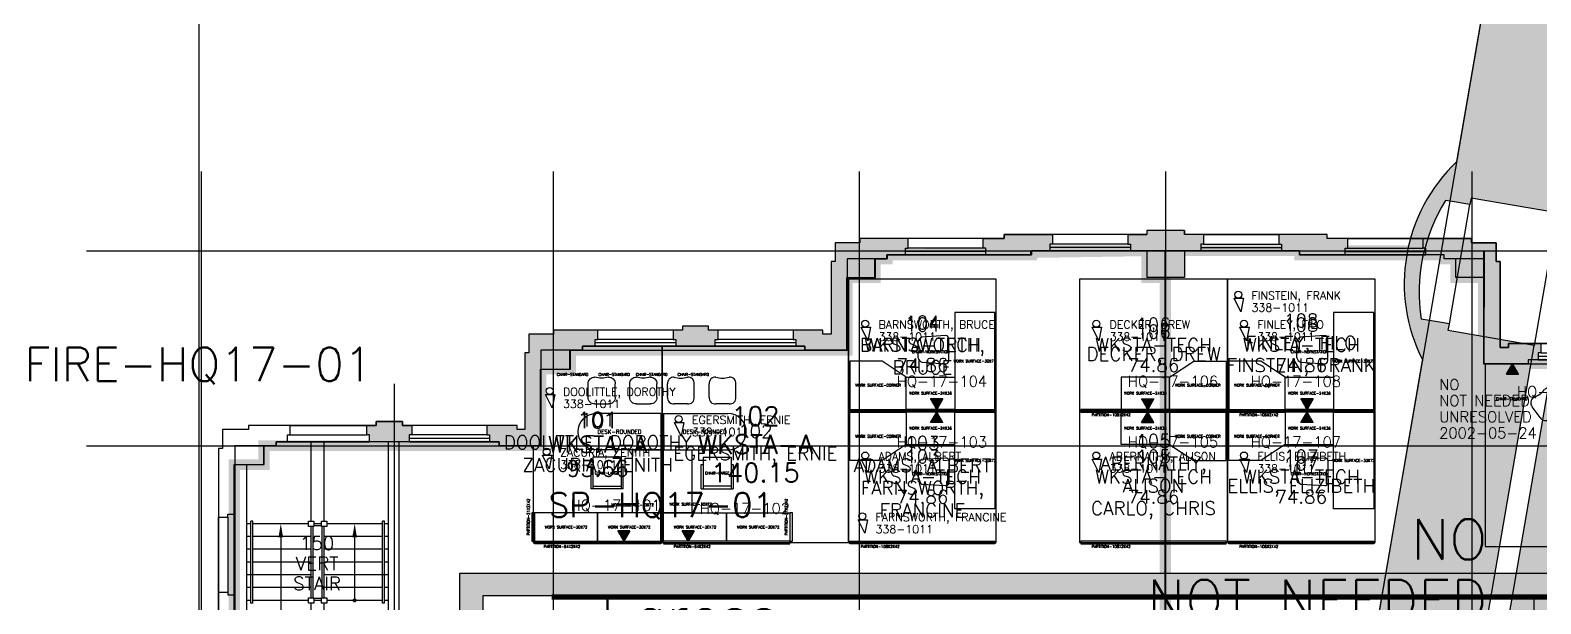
# Model space of a CAD drawing. Extents: x -90 to 4351, y -312 to 2865.
# Drawn here: x -90 to 1035, y 422 to 849 of the extents above; entities that cross this region are included whole.
import ezdxf
from ezdxf.enums import TextEntityAlignment as Align

# ---------------------------------------------------------------- set-up
doc = ezdxf.new("R2010")
doc.units = 0
doc.header["$LTSCALE"] = 120
doc.header["$MEASUREMENT"] = 0
doc.layers.get('0').update_dxf_attribs({"linetype": 'CONTINUOUS'})
for name, color, linetype in [('Added', 3, 'CONTINUOUS'), ('Deleted', 1, 'CONTINUOUS'), ('PL', 82, 'CONTINUOUS')]:
    doc.layers.add(name, color=color, linetype=linetype)
doc.styles.add('ASSETTEXT', font='simplex.shx')

# ---------------------------------------------------------------- blocks, each defined once
blk = doc.blocks.new('WNH')
for p, q in [((-2, 5), (58, 5)), ((-2, 2.5), (58, 2.5)), ((0, 0), (56, 0))]:
    blk.add_line(p, q)
at = {"layer": 'PL'}
blk.add_line((0, -7), (56, -7), dxfattribs=at)
blk = doc.blocks.new('WSURF')
for p, q in [((0, 1), (0, 0)), ((1, 1), (0, 1)), ((1, 0), (1, 1)), ((0, 0), (1, 0))]:
    blk.add_line(p, q)
blk = doc.blocks.new('UNIT')
blk.add_lwpolyline([(0, 0), (1, 0), (1, 1), (0, 1)], close=True)
blk = doc.blocks.new('CHAIR')
blk.add_lwpolyline([(-6.087272, 11.499599, 0.234283), (-9.327464, 8.599554), (-10.501149, -9.063947, 0.418572), (-8.101414, -11.4996), (8.101414, -11.4996, 0.418572), (10.501149, -9.063947), (9.327464, 8.599554, 0.234283), (6.087272, 11.499599, 0.234283)], format="xyb")
blk.add_lwpolyline([(-6.087273, 11.4996), (6.087273, 11.4996)])
blk = doc.blocks.new('WKSRF')
for p, q in [((0, 21), (47, 21)), ((0, 0), (0, 21)), ((47, 21), (47, 0)), ((47, 0), (0, 0))]:
    blk.add_line(p, q)
blk = doc.blocks.new('DC')
for p, q in [((1.5, 23.5), (1.5, 0)), ((1.5, 23.5), (22.5, 23.5)), ((22.5, 23.5), (22.5, 0)), ((0, 0), (0, 18)), ((0, 18), (1.5, 18)), ((22.5, 18), (24, 18)), ((24, 18), (24, 0)), ((0, 0), (24, 0)), ((22.5, 2), (1.5, 2))]:
    blk.add_line(p, q)
blk = doc.blocks.new('PART')
for p, q in [((1, 2), (0, 2)), ((0, 2), (0, 0)), ((1, 0), (1, 2)), ((0, 0), (1, 0))]:
    blk.add_line(p, q)
blk = doc.blocks.new('SC')
for p, q in [((0.026902, 14.947733), (0.026902, 5)), ((5, 19.947733), (15, 19.947733)), ((20, 14.947733), (20, 5))]:
    blk.add_line(p, q)
for centre, radius, start, end in [((4.607986, 15.364468), 4.6, 85.111302, 185.197803), ((15.419135, 15.366868), 4.6, 354.772172, 95.227828), ((4.607986, 4.583266), 4.6, 174.802197, 274.888698), ((10.051231, -16.983642), 17.718889, 73.849775, 106.563395), ((15.419135, 4.580865), 4.6, 264.772172, 5.227828)]:
    blk.add_arc(centre, radius, start, end)
blk = doc.blocks.new('RDSK')
for p, q in [((0, 27), (48, 27)), ((0, 27), (0, 0)), ((0, 0), (48, 0))]:
    blk.add_line(p, q)
blk.add_arc((47.993354, 13.409283), 13.539422, 270.028396, 89.971983)
blk = doc.blocks.new('CWSURF')
blk.add_lwpolyline([(24, 36), (0, 36), (0, 0), (42, 0), (42, 24)], close=True)
blk = doc.blocks.new('PERSON')
blk.add_lwpolyline([(-8, 0), (-13, 10), (-6, 10), (-8, 0)])
blk.add_circle((-9.918655, 12.655), 2.586836)
blk = doc.blocks.new('OUTLETW')
for p, q in [((7.8, 4.5), (0, 0)), ((7.8, -4.5), (0, 0)), ((0.2, 0.1), (7.8, 0.1)), ((0.6, 0.3), (7.8, 0.3)), ((1, 0.6), (7.8, 0.6)), ((1.3, 0.8), (7.8, 0.8)), ((1.7, 1), (7.8, 1)), ((2.1, 1.2), (7.8, 1.2)), ((2.5, 1.4), (7.8, 1.4)), ((2.9, 1.7), (7.8, 1.7)), ((3.2, 1.9), (7.8, 1.9)), ((3.6, 2.1), (7.8, 2.1)), ((4, 2.3), (7.8, 2.3)), ((4.4, 2.5), (7.8, 2.5)), ((4.8, 2.8), (7.8, 2.8)), ((5.1, 3), (7.8, 3)), ((5.5, 3.2), (7.8, 3.2)), ((5.9, 3.4), (7.8, 3.4)), ((6.3, 3.6), (7.8, 3.6)), ((6.7, 3.9), (7.8, 3.9)), ((7.1, 4.1), (7.8, 4.1)), ((7.4, 4.3), (7.8, 4.3)), ((7.8, -4.5), (7.8, 4.5)), ((0.2, -0.1), (7.8, -0.1)), ((0.6, -0.3), (7.8, -0.3)), ((1, -0.6), (7.8, -0.6)), ((1.3, -0.8), (7.8, -0.8)), ((1.7, -1), (7.8, -1)), ((2.1, -1.2), (7.8, -1.2)), ((2.5, -1.4), (7.8, -1.4)), ((2.9, -1.7), (7.8, -1.7)), ((3.2, -1.9), (7.8, -1.9)), ((3.6, -2.1), (7.8, -2.1)), ((4, -2.3), (7.8, -2.3)), ((4.4, -2.5), (7.8, -2.5)), ((4.8, -2.8), (7.8, -2.8)), ((5.1, -3), (7.8, -3)), ((5.5, -3.2), (7.8, -3.2)), ((5.9, -3.4), (7.8, -3.4)), ((6.3, -3.6), (7.8, -3.6)), ((6.7, -3.9), (7.8, -3.9)), ((7.1, -4.1), (7.8, -4.1)), ((7.4, -4.3), (7.8, -4.3))]:
    blk.add_line(p, q)

msp = doc.modelspace()

# ---------------------------------------------------------------- hatches: boundary and pattern name
at = {"layer": 'Added'}
h = msp.add_hatch(color=256, dxfattribs=at)
h.paths.add_polyline_path([(2602.5, 2159.3), (2524.4, 2172.8), (2507.5, 2074.2), (2585.5, 2060.8)])
h.paths.add_polyline_path([(2585.5, 2060.8), (2507.5, 2074.2), (2483.7, 1936.2), (2561.7, 1922.8)])
h.paths.add_polyline_path([(2544.8, 1824.2), (2466.7, 1837.7), (2462.9, 1815.5), (2242.5, 1853.5), (2234.4, 1806.7), (2454.8, 1768.7), (2444.7, 1710.2), (2522.8, 1696.8)])
h.paths.add_polyline_path([(2561.7, 1922.8), (2537.1, 1927), (2520.1, 1828.5), (2544.8, 1824.2)])
h.paths.add_polyline_path([(3302.6, 1546), (2496.8, 1546), (2505.8, 1598.2), (2427.8, 1611.7), (2416.8, 1547.9), (2478, 1466.8), (3252.6, 1466.8), (3252.6, 907.2), (3252.6, 822.3), (3252.6, 276.3), (3117.3, 276.3), (3117.3, 822.3), (3252.6, 822.3), (3252.6, 907.2), (3117.3, 907.2), (3117.3, 1322.2), (3084.8, 1322.2), (3084.8, 907.2), (3011.6, 907.2), (3011.6, 1322.2), (2710.1, 1322.2), (2710.1, 889.3), (2411.1, 889.3), (2411.1, 1321.1), (2364.1, 1321.1), (2364.1, 909.3), (2053.3, 909.3), (2053.3, 822.3), (2364.1, 822.3), (2740.1, 822.3), (2792.3, 822.3), (2792.3, 907.2), (2740.1, 907.2), (2740.1, 1272.2), (2969.3, 1272.2), (2969.3, 907.2), (2919.3, 907.2), (2919.3, 822.3), (3084.8, 822.3), (3084.8, 819.3), (3084.8, 807.3), (3084.8, 276.3), (2915.4, 276.3), (2915.4, 211.3), (2910.4, 211.3), (2910.4, 196.3), (2910.4, 192.9, -0.181689), (2820.4, 190.1), (2820.4, 196.3), (2820.4, 211.3), (2815.4, 211.3), (2815.4, 276.3), (2652, 276.3), (2652, 211.3), (2647, 211.3), (2647, 196.3), (2647, 192.9, -0.181689), (2557, 190.1), (2557, 196.3), (2557, 211.3), (2552, 211.3), (2552, 276.3), (2388.6, 276.3), (2388.6, 211.3), (2383.6, 211.3), (2383.6, 196.3), (2383.6, 192.9, -0.181689), (2293.6, 190.1), (2293.6, 196.3), (2293.6, 211.3), (2288.6, 211.3), (2288.6, 276.3), (2125.2, 276.3), (2125.2, 211.3), (2120.2, 211.3), (2120.2, 196.3), (2120.2, 192.9, -0.181689), (2030.2, 190.1), (2030.2, 196.3), (2030.2, 211.3), (2025.2, 211.3), (2025.2, 276.3), (1861.8, 276.3), (1861.8, 211.3), (1856.8, 211.3), (1856.8, 196.3), (1856.8, 192.9, -0.181689), (1766.8, 190.1), (1766.8, 196.3), (1766.8, 211.3), (1761.8, 211.3), (1761.8, 276.3), (1629.8, 276.3), (1629.8, 260.5), (1404.8, 260.5), (1404.8, 195.5), (1399.8, 195.5), (1399.8, 180.5), (1399.8, 177.1, -0.181689), (1309.8, 174.3), (1309.8, 180.5), (1309.8, 195.5), (1304.8, 195.5), (1304.8, 260.5), (1075.6, 260.5), (989.4, 379.4), (1029.9, 614.6), (965.8, 625.6), (966.7, 630.6), (951.9, 633.1), (945.8, 634.2, -0.181689), (963.8, 722.4), (967.2, 721.8), (982, 719.3), (982.8, 724.2), (1046.9, 713.1), (1065.7, 822.3), (1157.2, 822.3), (1157.2, 909.3), (1106.5, 909.3), (1132.7, 1061.6), (1068.7, 1072.7), (1069.5, 1077.6), (1054.8, 1080.1), (1048.6, 1081.2, -0.181689), (1066.7, 1169.4), (1070, 1168.8), (1084.8, 1166.3), (1085.7, 1171.2), (1149.7, 1160.2), (1183.9, 1358.5), (1105.1, 1372.1), (1075.1, 1198.4, 0.333333), (1049.7, 1050.6), (1037.2, 978.2), (1012.1, 982.5), (972.3, 751.4, 0.333333), (946.8, 603.5), (904.8, 359.7), (1034.8, 180.5), (1279.8, 180.5, 0.333333), (1429.8, 180.5), (1674.8, 180.5), (1674.8, 196.3), (1736.8, 196.3, 0.333333), (1886.8, 196.3), (2000.2, 196.3, 0.333333), (2150.2, 196.3), (2263.6, 196.3, 0.333333), (2413.6, 196.3), (2527, 196.3, 0.333333), (2677, 196.3), (2790.4, 196.3, 0.333333), (2940.4, 196.3), (3302.6, 196.3), (3302.6, 1474.3)])
h = msp.add_hatch(color=256, dxfattribs=at)
h.paths.add_polyline_path([(2001.1, 1527.2), (1991.9, 1474), (2364.1, 1409.9), (2364.1, 1391.8), (2364.1, 1321.1), (2411.1, 1321.1), (2411.1, 1364.5), (2331.3, 1470.4)])
h.paths.add_polyline_path([(1798.3, 822.3), (1081.2, 822.3), (1005.5, 382.7), (1082.7, 276.3), (1629.8, 276.3), (1998.3, 276.3), (1998.3, 705.3), (1940.3, 705.3), (1940.3, 655.3), (1948.3, 655.3), (1948.3, 326.3), (1108.1, 326.3), (1058.3, 395), (1123.3, 772.3), (1748.3, 772.3), (1748.3, 655.3), (1810.3, 655.3), (1810.3, 705.3), (1798.3, 705.3)])
at = {"layer": 'Deleted'}
h = msp.add_hatch(color=256, dxfattribs=at)
h.paths.add_polyline_path([(769.4, 665), (741.4, 665), (741.4, 685), (729.2, 685), (729.2, 690), (727.2, 690), (727.2, 697), (741.4, 697), (741.4, 700), (769.4, 700), (769.4, 697), (783.7, 697), (783.7, 690), (781.7, 690), (781.7, 685), (769.4, 685)])
h.paths.add_polyline_path([(1117.2, 619), (1097.7, 619), (1097.7, 616), (1090.7, 616), (1090.7, 609), (1092.7, 609), (1092.7, 604), (1122.2, 604), (1122.2, 609), (1124.2, 609), (1124.2, 616), (1117.2, 616)])
h.paths.add_polyline_path([(1345.2, 538), (1325.7, 538), (1325.7, 535), (1318.7, 535), (1318.7, 528), (1320.7, 528), (1320.7, 523), (1350.2, 523), (1350.2, 528), (1352.2, 528), (1352.2, 535), (1345.2, 535)])
h.paths.add_polyline_path([(1408.2, 528), (1408.2, 535), (1438.2, 535), (1438.2, 532), (1457.4, 532), (1457.4, 518), (1460.4, 518), (1460.4, 475), (1453.4, 475), (1453.4, 477), (1448.4, 477), (1448.4, 506), (1427.4, 506), (1427.4, 520), (1418.7, 520), (1418.7, 523), (1410.2, 523), (1410.2, 528)])
h.paths.add_polyline_path([(1493.4, 176.7), (1490.4, 176.7), (1490.4, 169.7), (1483.4, 169.7), (1483.4, 171.7), (1478.4, 171.7), (1478.4, 193.2), (1483.4, 193.2), (1483.4, 195.2), (1490.4, 195.2), (1490.4, 188.2), (1493.4, 188.2)])
for points in [[(518.4, 611), (518.4, 665), (539.4, 665), (539.4, 679), (548.2, 679), (548.2, 682), (561.7, 682), (561.7, 687), (563.7, 687), (563.7, 694), (527.7, 694), (527.7, 691), (509.4, 691), (509.4, 677), (506.4, 677), (506.4, 623), (500.2, 623), (500.2, 626), (478.2, 626), (478.2, 619), (480.2, 619), (480.2, 614), (486.9, 614), (486.9, 611)], [(635.2, 697), (671.2, 697), (671.2, 690), (669.2, 690), (669.2, 685), (655.7, 685), (655.7, 682), (621.7, 682), (621.7, 687), (619.7, 687), (619.7, 694), (635.2, 694)], [(875.7, 697), (839.7, 697), (839.7, 690), (841.7, 690), (841.7, 685), (855.2, 685), (855.2, 682), (889.2, 682), (889.2, 687), (891.2, 687), (891.2, 694), (875.7, 694)], [(992.4, 601), (992.4, 665), (971.4, 665), (971.4, 679), (962.7, 679), (962.7, 682), (949.2, 682), (949.2, 687), (947.2, 687), (947.2, 694), (983.2, 694), (983.2, 691), (1001.4, 691), (1001.4, 677), (1004.4, 677), (1004.4, 613), (1010.7, 613), (1010.7, 616), (1034.7, 616), (1034.7, 609), (1032.7, 609), (1032.7, 604), (1025.4, 604), (1025.4, 601)], [(259.4, 540), (290.4, 540), (290.4, 597), (312.4, 597), (312.4, 611), (321.2, 611), (321.2, 614), (330.7, 614), (330.7, 619), (332.7, 619), (332.7, 626), (299.7, 626), (299.7, 623), (281.4, 623), (281.4, 609), (278.4, 609), (278.4, 552), (272.7, 552), (272.7, 555), (250.2, 555), (250.2, 548), (252.2, 548), (252.2, 543), (259.4, 543)], [(415.2, 629), (395.7, 629), (395.7, 626), (388.7, 626), (388.7, 619), (390.7, 619), (390.7, 614), (420.2, 614), (420.2, 619), (422.2, 619), (422.2, 626), (415.2, 626)], [(192.2, 548), (192.2, 543), (162.7, 543), (162.7, 548), (160.7, 548), (160.7, 555), (167.7, 555), (167.7, 558), (187.2, 558), (187.2, 555), (194.2, 555), (194.2, 548)], [(238.6, 342.5), (221.9, 362.3), (230, 362.3), (230, 445.3), (1047.7, 445.3), (1047.7, 252.5), (824.9, 252.5), (824.9, 243.3), (805.4, 260.5), (824.8, 277.7), (824.8, 268.8), (1029.9, 268.8), (1029.9, 428.4), (247.2, 428.4), (247.2, 362.2), (255.7, 362.2)], [(238.6, 342.5), (221.9, 362.3), (230, 362.3), (230, 445.3), (1047.7, 445.3), (1047.7, 252.5), (824.9, 252.5), (824.9, 243.3), (805.4, 260.5), (824.8, 277.7), (824.8, 268.8), (1029.9, 268.8), (1029.9, 428.4), (247.2, 428.4), (247.2, 362.2), (255.7, 362.2)]]:
    msp.add_hatch(color=256, dxfattribs=at).paths.add_polyline_path(points)

# ---------------------------------------------------------------- linework, layer by layer
at = {"layer": 'Added'}
for p, q in [((972.3, 751.4), (1012.1, 982.5)), ((1081.2, 822.3), (1005.5, 382.7)), ((967.2, 721.8), (963.8, 722.4)), ((982, 719.3), (967.2, 721.8)), ((982.8, 724.2), (982, 719.3)), ((1046.9, 713.1), (982.8, 724.2)), ((966.7, 630.6), (982, 719.3)), ((1046.9, 713.1), (1029.9, 614.6)), ((951.9, 633.1), (945.8, 634.2)), ((966.7, 630.6), (951.9, 633.1)), ((965.8, 625.6), (966.7, 630.6)), ((1029.9, 614.6), (965.8, 625.6)), ((989.4, 379.4), (1029.9, 614.6)), ((904.8, 359.7), (946.8, 603.5))]:
    msp.add_line(p, q, dxfattribs=at)
for points in [[(35.8, -185.7), (4350.5, -185.7), (4350.5, 2865.4), (35.8, 2865.4)], [(2496.8, 1546), (3302.6, 1546), (3302.6, 196.3), (1674.8, 196), (1674.8, 180.5), (1034.8, 180.5), (904.8, 359.7), (1012.1, 982.5), (1037.2, 978.2), (1087.8, 1283.8), (853.3, 1324.2), (921.2, 1718.4), (1157.7, 1677.6), (1299.9, 2503), (2622.4, 2275.1), (2496.8, 1546)]]:
    msp.add_lwpolyline(points, close=True, dxfattribs=at)
for centre, radius, start, end in [((1058.1, 660.5), 125, 133.3542, 207.094), ((1072.2, 654.3), 128, 147.8641, 189.0547)]:
    msp.add_arc(centre, radius, start, end, dxfattribs=at)
at = {"layer": 'Deleted'}
for p, q in [((37.4, 744), (37.4, -312)), ((299.4, 744), (299.4, -312)), ((527.4, 744), (527.4, -312)), ((755.4, 744), (755.4, -312)), ((755.4, 744), (755.4, -312)), ((983.4, 744), (983.4, -312)), ((741.4, 700), (741.4, 697)), ((769.4, 700), (741.4, 700)), ((741.4, 700), (741.4, 697)), ((769.4, 700), (741.4, 700)), ((769.4, 700), (769.4, 697)), ((769.4, 700), (769.4, 697)), ((527.7, 691), (509.4, 691)), ((509.4, 691), (509.4, 677)), ((527.7, 691), (509.4, 691)), ((509.4, 691), (509.4, 677)), ((563.7, 694), (527.7, 694)), ((527.7, 694), (527.7, 691)), ((563.7, 694), (527.7, 694)), ((527.7, 694), (527.7, 691)), ((561.7, 682), (561.7, 687)), ((561.7, 687), (563.7, 687)), ((561.7, 682), (561.7, 687)), ((561.7, 687), (563.7, 687)), ((563.7, 687), (563.7, 694)), ((563.7, 687), (563.7, 694)), ((619.7, 687), (619.7, 694)), ((619.7, 694), (635.2, 694)), ((619.7, 687), (619.7, 694)), ((619.7, 694), (635.2, 694)), ((621.7, 687), (619.7, 687)), ((621.7, 687), (619.7, 687)), ((621.7, 682), (621.7, 687)), ((621.7, 682), (621.7, 687)), ((635.2, 694), (635.2, 697)), ((635.2, 697), (671.2, 697)), ((635.2, 694), (635.2, 697)), ((635.2, 697), (671.2, 697)), ((671.2, 690), (669.2, 690)), ((669.2, 690), (669.2, 685)), ((671.2, 690), (669.2, 690)), ((669.2, 690), (669.2, 685)), ((671.2, 697), (671.2, 690)), ((671.2, 697), (671.2, 690)), ((727.2, 697), (741.4, 697)), ((727.2, 697), (727.2, 690)), ((727.2, 697), (741.4, 697)), ((727.2, 697), (727.2, 690)), ((727.2, 690), (729.2, 690)), ((727.2, 690), (729.2, 690)), ((729.2, 690), (729.2, 685)), ((729.2, 690), (729.2, 685)), ((783.7, 697), (769.4, 697)), ((783.7, 697), (769.4, 697)), ((781.7, 690), (781.7, 685)), ((783.7, 690), (781.7, 690)), ((781.7, 690), (781.7, 685)), ((783.7, 690), (781.7, 690)), ((783.7, 697), (783.7, 690)), ((783.7, 697), (783.7, 690)), ((839.7, 697), (839.7, 690)), ((875.7, 697), (839.7, 697)), ((839.7, 697), (839.7, 690)), ((875.7, 697), (839.7, 697)), ((839.7, 690), (841.7, 690)), ((839.7, 690), (841.7, 690)), ((841.7, 690), (841.7, 685)), ((841.7, 690), (841.7, 685)), ((875.7, 694), (875.7, 697)), ((875.7, 694), (875.7, 697)), ((891.2, 694), (875.7, 694)), ((891.2, 694), (875.7, 694)), ((889.2, 682), (889.2, 687)), ((889.2, 687), (891.2, 687)), ((889.2, 682), (889.2, 687)), ((889.2, 687), (891.2, 687)), ((891.2, 687), (891.2, 694)), ((891.2, 687), (891.2, 694)), ((947.2, 687), (947.2, 694)), ((947.2, 694), (983.2, 694)), ((947.2, 687), (947.2, 694)), ((947.2, 694), (983.2, 694)), ((949.2, 687), (947.2, 687)), ((949.2, 687), (947.2, 687)), ((949.2, 682), (949.2, 687)), ((949.2, 682), (949.2, 687)), ((983.2, 694), (983.2, 691)), ((983.2, 694), (983.2, 691)), ((983.2, 691), (1001.4, 691)), ((983.2, 691), (1001.4, 691)), ((1001.4, 691), (1001.4, 677)), ((1001.4, 691), (1001.4, 677)), ((-47.9, 685), (1566.2, 685)), ((509.4, 677), (506.4, 677)), ((506.4, 677), (506.4, 623)), ((509.4, 677), (506.4, 677)), ((506.4, 677), (506.4, 623)), ((539.4, 665), (539.4, 679)), ((539.4, 679), (548.2, 679)), ((539.4, 665), (539.4, 679)), ((539.4, 679), (548.2, 679)), ((548.2, 682), (561.7, 682)), ((548.2, 679), (548.2, 682)), ((548.2, 682), (561.7, 682)), ((548.2, 679), (548.2, 682)), ((561.7, 682), (621.7, 682)), ((655.7, 682), (621.7, 682)), ((655.7, 682), (621.7, 682)), ((669.2, 685), (655.7, 685)), ((655.7, 685), (655.7, 682)), ((669.2, 685), (655.7, 685)), ((655.7, 685), (655.7, 682)), ((669.2, 685), (729.2, 685)), ((729.2, 685), (741.4, 685)), ((729.2, 685), (741.4, 685)), ((741.4, 685), (741.4, 665)), ((741.4, 685), (741.4, 665)), ((769.4, 685), (769.4, 665)), ((781.7, 685), (769.4, 685)), ((769.4, 685), (769.4, 665)), ((781.7, 685), (769.4, 685)), ((781.7, 685), (841.7, 685)), ((841.7, 685), (855.2, 685)), ((841.7, 685), (855.2, 685)), ((855.2, 685), (855.2, 682)), ((855.2, 685), (855.2, 682)), ((855.2, 682), (889.2, 682)), ((855.2, 682), (889.2, 682)), ((889.2, 682), (949.2, 682)), ((962.7, 682), (949.2, 682)), ((962.7, 682), (949.2, 682)), ((962.7, 679), (962.7, 682)), ((962.7, 679), (962.7, 682)), ((971.4, 679), (962.7, 679)), ((971.4, 679), (962.7, 679)), ((971.4, 665), (971.4, 679)), ((971.4, 665), (971.4, 679)), ((1001.4, 677), (1004.4, 677)), ((1001.4, 677), (1004.4, 677)), ((1004.4, 677), (1004.4, 613)), ((1004.4, 677), (1004.4, 613)), ((518.4, 611), (518.4, 665)), ((518.4, 665), (539.4, 665)), ((518.4, 665), (539.4, 665)), ((518.4, 611), (518.4, 665)), ((769.4, 665), (741.4, 665)), ((769.4, 665), (741.4, 665)), ((992.4, 665), (971.4, 665)), ((992.4, 665), (971.4, 665)), ((992.4, 601), (992.4, 665)), ((992.4, 601), (992.4, 665)), ((299.7, 623), (281.4, 623)), ((281.4, 623), (281.4, 609)), ((299.7, 623), (281.4, 623)), ((281.4, 623), (281.4, 609)), ((332.7, 626), (299.7, 626)), ((299.7, 626), (299.7, 623)), ((332.7, 626), (299.7, 626)), ((299.7, 626), (299.7, 623)), ((330.7, 614), (330.7, 619)), ((330.7, 619), (332.7, 619)), ((330.7, 614), (330.7, 619)), ((330.7, 619), (332.7, 619)), ((332.7, 619), (332.7, 626)), ((332.7, 619), (332.7, 626)), ((395.7, 626), (388.7, 626)), ((388.7, 626), (388.7, 619)), ((395.7, 626), (388.7, 626)), ((388.7, 626), (388.7, 619)), ((388.7, 619), (390.7, 619)), ((388.7, 619), (390.7, 619)), ((390.7, 619), (390.7, 614)), ((390.7, 619), (390.7, 614)), ((395.7, 629), (395.7, 626)), ((415.2, 629), (395.7, 629)), ((395.7, 629), (395.7, 626)), ((415.2, 629), (395.7, 629)), ((415.2, 626), (415.2, 629)), ((415.2, 626), (415.2, 629)), ((422.2, 626), (415.2, 626)), ((422.2, 626), (415.2, 626)), ((420.2, 614), (420.2, 619)), ((420.2, 619), (422.2, 619)), ((420.2, 614), (420.2, 619)), ((420.2, 619), (422.2, 619)), ((422.2, 619), (422.2, 626)), ((422.2, 619), (422.2, 626)), ((500.2, 626), (478.2, 626)), ((478.2, 626), (478.2, 619)), ((500.2, 626), (478.2, 626)), ((478.2, 626), (478.2, 619)), ((478.2, 619), (480.2, 619)), ((478.2, 619), (480.2, 619)), ((480.2, 619), (480.2, 614)), ((480.2, 619), (480.2, 614)), ((500.2, 623), (500.2, 626)), ((500.2, 623), (500.2, 626)), ((506.4, 623), (500.2, 623)), ((506.4, 623), (500.2, 623)), ((281.4, 609), (278.4, 609)), ((278.4, 609), (278.4, 552)), ((281.4, 609), (278.4, 609)), ((278.4, 609), (278.4, 552)), ((312.4, 597), (312.4, 611)), ((312.4, 611), (321.2, 611)), ((312.4, 597), (312.4, 611)), ((312.4, 611), (321.2, 611)), ((321.2, 614), (330.7, 614)), ((321.2, 611), (321.2, 614)), ((321.2, 614), (330.7, 614)), ((321.2, 611), (321.2, 614)), ((330.7, 614), (390.7, 614)), ((390.7, 614), (420.2, 614)), ((390.7, 614), (420.2, 614)), ((420.2, 614), (480.2, 614)), ((480.2, 614), (486.9, 614)), ((480.2, 614), (486.9, 614)), ((486.9, 614), (486.9, 611)), ((486.9, 614), (486.9, 611)), ((486.9, 611), (518.4, 611)), ((486.9, 611), (518.4, 611)), ((1004.4, 613), (1010.7, 613)), ((1004.4, 613), (1010.7, 613)), ((1010.7, 613), (1010.7, 616)), ((1010.7, 616), (1034.7, 616)), ((1010.7, 613), (1010.7, 616)), ((1010.7, 616), (1034.7, 616)), ((1034.7, 609), (1032.7, 609)), ((1032.7, 609), (1032.7, 604)), ((1034.7, 609), (1032.7, 609)), ((1032.7, 609), (1032.7, 604)), ((1034.7, 616), (1034.7, 609)), ((1034.7, 616), (1034.7, 609)), ((290.4, 540), (290.4, 597)), ((290.4, 597), (312.4, 597)), ((290.4, 540), (290.4, 597)), ((290.4, 597), (312.4, 597)), ((1025.4, 601), (992.4, 601)), ((1025.4, 601), (992.4, 601)), ((1032.7, 604), (1025.4, 604)), ((1025.4, 604), (1025.4, 601)), ((1032.7, 604), (1025.4, 604)), ((1025.4, 604), (1025.4, 601)), ((1032.7, 604), (1092.7, 604)), ((181, 586), (181, 40)), ((72.7, 552), (53.4, 552)), ((53.4, 552), (53.4, 538)), ((72.7, 552), (53.4, 552)), ((53.4, 552), (53.4, 538)), ((103.7, 555), (72.7, 555)), ((72.7, 555), (72.7, 552)), ((103.7, 555), (72.7, 555)), ((72.7, 555), (72.7, 552)), ((103.7, 555), (160.7, 555)), ((103.7, 548), (103.7, 555)), ((103.7, 548), (103.7, 555)), ((160.7, 548), (160.7, 555)), ((160.7, 555), (167.7, 555)), ((160.7, 548), (160.7, 555)), ((160.7, 555), (167.7, 555)), ((167.7, 555), (167.7, 558)), ((167.7, 558), (187.2, 558)), ((167.7, 555), (167.7, 558)), ((167.7, 558), (187.2, 558)), ((187.2, 558), (187.2, 555)), ((187.2, 558), (187.2, 555)), ((187.2, 555), (194.2, 555)), ((187.2, 555), (194.2, 555)), ((194.2, 555), (194.2, 548)), ((194.2, 555), (194.2, 548)), ((272.7, 555), (250.2, 555)), ((250.2, 555), (250.2, 548)), ((272.7, 555), (250.2, 555)), ((250.2, 555), (250.2, 548)), ((272.7, 552), (272.7, 555)), ((272.7, 552), (272.7, 555)), ((278.4, 552), (272.7, 552)), ((278.4, 552), (272.7, 552)), ((-47.9, 540), (1566.2, 540)), ((84.4, 526), (84.4, 540)), ((84.4, 540), (93.2, 540)), ((84.4, 526), (84.4, 540)), ((84.4, 540), (93.2, 540)), ((93.2, 540), (93.2, 543)), ((93.2, 543), (101.7, 543)), ((93.2, 540), (93.2, 543)), ((93.2, 543), (101.7, 543)), ((101.7, 543), (101.7, 548)), ((101.7, 548), (103.7, 548)), ((101.7, 543), (101.7, 548)), ((101.7, 548), (103.7, 548)), ((101.7, 543), (162.7, 543)), ((101.7, 543), (162.7, 543)), ((103.7, 548), (160.7, 548)), ((119.4, 484), (119.4, 543)), ((128.9, 484), (128.9, 543)), ((162.7, 548), (160.7, 548)), ((162.7, 548), (160.7, 548)), ((162.7, 543), (162.7, 548)), ((162.7, 543), (162.7, 548)), ((176.9, 543), (162.7, 543)), ((192.2, 543), (162.7, 543)), ((176.9, 374), (176.9, 543)), ((176.9, 374), (176.9, 543)), ((184.9, 374), (184.9, 543)), ((192.2, 543), (184.9, 543)), ((194.2, 548), (192.2, 548)), ((192.2, 548), (192.2, 543)), ((194.2, 548), (192.2, 548)), ((192.2, 548), (192.2, 543)), ((192.2, 543), (252.2, 543)), ((250.2, 548), (252.2, 548)), ((250.2, 548), (252.2, 548)), ((252.2, 548), (252.2, 543)), ((252.2, 548), (252.2, 543)), ((252.2, 543), (259.4, 543)), ((252.2, 543), (259.4, 543)), ((259.4, 543), (259.4, 540)), ((259.4, 543), (259.4, 540)), ((259.4, 540), (290.4, 540)), ((259.4, 540), (290.4, 540)), ((959.1, 545.5), (959.1, 545.5)), ((53.4, 538), (50.4, 538)), ((50.4, 538), (50.4, 487)), ((53.4, 538), (50.4, 538)), ((50.4, 538), (50.4, 487)), ((62.4, 489), (62.4, 526)), ((62.4, 526), (84.4, 526)), ((62.4, 489), (62.4, 526)), ((62.4, 526), (84.4, 526)), ((71.4, 386), (71.4, 526)), ((50.4, 431), (50.4, 487)), ((50.4, 487), (57.4, 487)), ((50.4, 487), (57.4, 487)), ((57.4, 487), (57.4, 489)), ((57.4, 489), (62.4, 489)), ((57.4, 487), (57.4, 489)), ((57.4, 489), (62.4, 489)), ((57.4, 487), (57.4, 431)), ((62.4, 489), (62.4, 429)), ((62.4, 429), (62.4, 489)), ((74.4, 423), (74.4, 484)), ((75.9, 484), (74.4, 484)), ((75.9, 423), (75.9, 484)), ((172.4, 423), (172.4, 484)), ((173.9, 484), (172.4, 484)), ((173.9, 423), (173.9, 484)), ((74.4, 482), (71.4, 482)), ((74.4, 472.5), (71.4, 472.5)), ((117.4, 482), (75.9, 482)), ((119.4, 472.5), (75.9, 472.5)), ((119.4, 427), (119.4, 480)), ((120.9, 427), (120.9, 480)), ((126.9, 482), (121.4, 482)), ((126.9, 480.5), (121.4, 480.5)), ((127.4, 427), (127.4, 480)), ((128.9, 427), (128.9, 480)), ((172.4, 472.5), (128.9, 472.5)), ((172.4, 482), (130.9, 482)), ((176.9, 482), (173.9, 482)), ((176.9, 472.5), (173.9, 472.5)), ((74.4, 463), (71.4, 463)), ((119.4, 463), (75.9, 463)), ((96.7, 472), (96.7, 398.5)), ((172.4, 463), (128.9, 463)), ((151.7, 472), (151.7, 425)), ((176.9, 463), (173.9, 463)), ((74.4, 453.5), (71.4, 453.5)), ((119.4, 453.5), (75.9, 453.5)), ((172.4, 453.5), (128.9, 453.5)), ((176.9, 453.5), (173.9, 453.5)), ((119.4, 444), (71.4, 444)), ((74.4, 444), (71.4, 444)), ((119.4, 444), (75.9, 444)), ((176.9, 444), (128.9, 444)), ((172.4, 444), (128.9, 444)), ((176.9, 444), (173.9, 444)), ((50.4, 389), (50.4, 431)), ((50.4, 431), (57.4, 431)), ((50.4, 389), (50.4, 431)), ((50.4, 431), (57.4, 431)), ((57.4, 431), (57.4, 429)), ((57.4, 431), (57.4, 429)), ((57.4, 429), (62.4, 429)), ((57.4, 429), (62.4, 429)), ((62.4, 429), (62.4, 386)), ((62.4, 429), (62.4, 386)), ((74.4, 434.5), (71.4, 434.5)), ((119.4, 434.5), (75.9, 434.5)), ((172.4, 434.5), (128.9, 434.5)), ((176.9, 434.5), (173.9, 434.5)), ((74.4, 425), (71.4, 425)), ((75.9, 423), (74.4, 423)), ((117.4, 425), (75.9, 425)), ((119.4, 374), (119.4, 423)), ((126.9, 426.5), (121.4, 426.5)), ((126.9, 425), (121.4, 425)), ((128.9, 374), (128.9, 423)), ((172.4, 425), (130.9, 425)), ((173.9, 423), (172.4, 423)), ((176.9, 425), (173.9, 425))]:
    msp.add_line(p, q, dxfattribs=at)
for points in [[(1097.7, 616), (1010.7, 616), (1010.7, 613), (1004.4, 613), (1004.4, 677), (1001.4, 677), (1001.4, 691), (983.2, 691), (983.2, 694), (875.7, 694), (875.7, 697), (769.4, 697), (769.4, 700), (741.4, 700), (741.4, 697), (635.2, 697), (635.2, 694), (527.7, 694), (527.7, 691), (509.4, 691), (509.4, 677), (506.4, 677), (506.4, 623), (500.2, 623), (500.2, 626), (415.2, 626), (415.2, 629), (395.7, 629), (395.7, 626), (299.7, 626), (299.7, 623), (281.4, 623), (281.4, 609), (278.4, 609), (278.4, 552), (272.7, 552), (272.7, 555), (187.2, 555), (187.2, 558), (167.7, 558), (167.7, 555), (72.7, 555), (72.7, 552), (53.4, 552), (53.4, 538), (50.4, 538), (50.4, 389)], [(62, 386), (62, 526), (84, 526), (84, 540), (92.8, 540), (290, 540), (290, 597), (312, 597), (312, 611), (518, 611), (518, 665), (539, 665), (539, 679), (547.8, 679), (547.8, 682), (655.2, 682), (655.2, 685), (755, 685), (755, 392)], [(1191.2, 604), (1025.4, 604), (1025.4, 601), (992.4, 601), (992.4, 679), (962.7, 679), (962.7, 682), (855.2, 682), (855.2, 685), (655.7, 685), (655.7, 682), (548.2, 682), (548.2, 679), (518.4, 679), (518.4, 611), (486.9, 611), (486.9, 614), (321.2, 614), (321.2, 611), (290.4, 611), (290.4, 540), (259.4, 540), (259.4, 543), (93.2, 543), (93.2, 540), (62.4, 540), (62.4, 362)], [(62.4, 386), (62.4, 526), (84.4, 526), (84.4, 540), (93.2, 540), (290.4, 540), (290.4, 597), (312.4, 597), (312.4, 611), (518.4, 611), (518.4, 665), (539.4, 665), (539.4, 679), (548.2, 679), (548.2, 682), (655.7, 682), (655.7, 685), (755.4, 685), (755.4, 392)], [(1220, -159), (1025, -159), (992, -159), (992, -237), (962.2, -237), (962.2, -240), (755.1, -240), (755, 53), (996, 53), (996, 392), (755, 392), (755, 685), (992, 685), (992, 601), (1220, 601)], [(1220.4, -159), (1025.4, -159), (992.4, -159), (992.4, -237), (962.7, -237), (962.7, -240), (755.5, -240), (755.4, 53), (996.4, 53), (996.4, 392), (755.4, 392), (755.4, 685), (992.5, 685), (992.4, 601), (1220.4, 601)], [(801.4, 566), (911.4, 566), (911.4, 664), (801.4, 664), (801.4, 566)]]:
    msp.add_lwpolyline(points, dxfattribs=at)
for points, const_width in [([(62, 386), (62, 526), (84, 526), (84, 540), (92.8, 540), (290, 540), (290, 597), (312, 597), (312, 611), (518, 611), (518, 665), (539, 665), (539, 679), (547.8, 679), (547.8, 682), (655.2, 682), (655.2, 685), (755, 685), (755, 392)], 8), ([(755, -240), (755.4, 665), (741.4, 665), (741.4, 685), (548.2, 682), (548.2, 679), (539.4, 679), (539.4, 665), (518.4, 665), (518.4, 611), (321.2, 611), (312.4, 611), (312.4, 597), (290.4, 597), (290.4, 540), (84.4, 540), (84.4, 526), (62.4, 526), (62.4, 386)], 8), ([(62.4, 386), (62.4, 526), (84.4, 526), (84.4, 540), (93.2, 540), (290.4, 540), (290.4, 597), (312.4, 597), (312.4, 611), (518.4, 611), (518.4, 665), (539.4, 665), (539.4, 679), (548.2, 679), (548.2, 682), (655.7, 682), (655.7, 685), (755.4, 685), (755.4, 392)], 8), ([(755, -240), (755.4, 665), (741.4, 665), (741.4, 685), (548.2, 682), (548.2, 679), (539.4, 679), (539.4, 665), (518.4, 665), (518.4, 611), (321.2, 611), (312.4, 611), (312.4, 597), (290.4, 597), (290.4, 540), (84.4, 540), (84.4, 526), (62.4, 526), (62.4, 386)], 8), ([(1199.9, -159), (992.4, -159), (992.4, -223), (971.4, -223), (971.4, -237), (962.7, -237), (962.7, -240), (755, -240), (755.4, 685), (855.2, 685), (855.2, 682), (962.7, 682), (962.7, 679), (971.4, 679), (971.4, 665), (992.4, 665), (992.4, 601), (1191.2, 601)], 8), ([(1220, -159), (1025, -159), (992, -159), (992, -237), (962.2, -237), (962.2, -240), (755.1, -240), (755, 53), (996, 53), (996, 392), (755, 392), (755, 685), (992, 685), (992, 601), (1220, 601)], 8), ([(1199.9, -159), (992.4, -159), (992.4, -223), (971.4, -223), (971.4, -237), (962.7, -237), (962.7, -240), (755, -240), (755.4, 685), (855.2, 685), (855.2, 682), (962.7, 682), (962.7, 679), (971.4, 679), (971.4, 665), (992.4, 665), (992.4, 601), (1191.2, 601)], 8), ([(1220.4, -159), (1025.4, -159), (992.4, -159), (992.4, -237), (962.7, -237), (962.7, -240), (755.5, -240), (755.4, 53), (996.4, 53), (996.4, 392), (755.4, 392), (755.4, 685), (992.5, 685), (992.4, 601), (1220.4, 601)], 8), ([(298.4, 427.6), (1261, 427.6), (1261, 8.9)], 4)]:
    msp.add_lwpolyline(points, dxfattribs=dict(at, const_width=const_width))
for points in [[(629.4, 566), (629.4, 664), (519.4, 664), (519.4, 566)], [(691.4, 566), (801.4, 566), (801.4, 664), (691.4, 664)], [(380.6, 614), (321.2, 614), (321.2, 611), (290.4, 611), (290.4, 540), (284.6, 540), (284.6, 468), (380.6, 468)], [(380.6, 468), (519.4, 468), (519.4, 566), (519.4, 611), (486.9, 611), (486.9, 614), (380.6, 614)], [(1221.4, 465), (1221.4, 520), (1220.4, 520), (1220.4, 601), (1191.2, 601), (1191.2, 604), (1025.4, 604), (1025.4, 601), (993.4, 601), (993.4, 465)], [(629.4, 468), (629.4, 566), (519.4, 566), (519.4, 468)], [(801.4, 468), (801.4, 566), (691.4, 566), (691.4, 468)], [(911.4, 468), (911.4, 566), (801.4, 566), (801.4, 468)], [(184.9, 543), (93.2, 543), (93.2, 540), (84.4, 540), (62.4, 540), (62.4, 526), (62.4, 362), (84.4, 362), (84.4, 368), (184.9, 368), (184.9, 374)], [(117.4, 480), (117.4, 484), (121.4, 484), (121.4, 480)], [(126.9, 480), (126.9, 484), (130.9, 484), (130.9, 480)], [(238.6, 342.5), (221.9, 362.3), (230, 362.3), (230, 445.3), (1047.7, 445.3), (1047.7, 252.5), (824.9, 252.5), (824.9, 243.3), (805.4, 260.5), (824.8, 277.7), (824.8, 268.8), (1029.9, 268.8), (1029.9, 428.4), (247.2, 428.4), (247.2, 362.2), (255.7, 362.2)], [(117.4, 423), (117.4, 427), (121.4, 427), (121.4, 423)], [(126.9, 423), (126.9, 427), (130.9, 427), (130.9, 423)]]:
    msp.add_lwpolyline(points, close=True, dxfattribs=at)
at = {"layer": 'Deleted', "const_width": 1.5}
msp.add_lwpolyline([(150.9, 425, 1), (152.4, 425, 1)], format="xyb", close=True, dxfattribs=at)
at = {"layer": 'Deleted'}
for points in [[(95, 472), (98.4, 472), (96.7, 482)], [(150, 472), (153.4, 472), (151.7, 482)]]:
    msp.add_solid(points, dxfattribs=at)

# ---------------------------------------------------------------- block references
for name, p, rotation in [('WNH', (619.7, 687), 180), ('WNH', (727.2, 690), 180), ('WNH', (388.7, 619), 180), ('WNH', (478.2, 619), 180), ('CHAIR', (582.6, 611.4), 90), ('CHAIR', (864.6, 611.4), 90), ('OUTLETW', (1013.6, 601), 270), ('SC', (404.6, 591), 180), ('SC', (435.6, 591), 180), ('SC', (1041.6, 584.8), 216), ('OUTLETW', (585, 567), 90), ('OUTLETW', (860.7, 567), 90), ('OUTLETW', (742.1, 565), 270), ('CWSURF', (800.4, 565), 180), ('WNH', (250.2, 548), 180), ('WKSRF', (379.6, 490), 90), ('WKSRF', (402.6, 490), 90), ('OUTLETW', (352.1, 469), 90), ('OUTLETW', (399.9, 469), 90)]:
    msp.add_blockref(name, p, dxfattribs=dict(at, rotation=rotation))
at = {"layer": 'Deleted', "xscale": -1}
for name, p, rotation in [('WNH', (783.7, 690), 180), ('WNH', (891.2, 687), 180), ('WNH', (1034.7, 609), 180), ('SC', (325.6, 591), 180), ('SC', (356.6, 591), 180), ('OUTLETW', (742.1, 567), 270), ('CWSURF', (520.4, 565), 180), ('OUTLETW', (585, 565), 90), ('CWSURF', (802.4, 565), 180), ('OUTLETW', (860.7, 565), 90), ('CHAIR', (582.6, 520.6), 90), ('CHAIR', (864.6, 520.6), 90)]:
    msp.add_blockref(name, p, dxfattribs=dict(at, rotation=rotation))
at = {"layer": 'Deleted'}
for name, p in [('PERSON', (819.4, 639.7)), ('PERSON', (541.7, 618.1)), ('PERSON', (713.7, 618.1)), ('PERSON', (823.7, 618.1)), ('CWSURF', (520.4, 567)), ('CWSURF', (802.4, 567)), ('PERSON', (306.8, 568.1)), ('RDSK', (381.6, 537)), ('PERSON', (402.8, 547.2)), ('PERSON', (304.6, 522.9)), ('DC', (409.6, 508)), ('PERSON', (541.7, 520.1)), ('PERSON', (713.7, 520.1)), ('PERSON', (823.7, 520.1)), ('WKSRF', (381.6, 469)), ('WKSRF', (428.6, 469)), ('PERSON', (539.5, 474.9))]:
    msp.add_blockref(name, p, dxfattribs=at)
for p, xscale, yscale, zscale in [((598.4, 567), 30, 72, 30), ((880.4, 567), 30, 72, 30), ((562.4, 591), 36, -24, 36), ((758.4, 591), -36, -24, 36), ((844.4, 591), 36, -24, 36)]:
    msp.add_blockref('WSURF', p, dxfattribs=dict(at, xscale=xscale, yscale=yscale, zscale=zscale))
for name, p, xscale in [('CWSURF', (800.4, 567), -1), ('RDSK', (379.6, 537), -1), ('DC', (351.6, 508), -1), ('WKSRF', (332.6, 469), -1), ('WKSRF', (379.6, 469), -1), ('PART', (379.6, 467), -94), ('PART', (381.6, 467), 94)]:
    msp.add_blockref(name, p, dxfattribs=dict(at, xscale=xscale))
for name, p, xscale, yscale, zscale, rotation in [('WSURF', (562.4, 541), -36, -24, 36, 180), ('WSURF', (598.4, 565), -30, 72, 30, 180), ('UNIT', (800.4, 567), 108, 2, 42, 180), ('WSURF', (758.4, 541), 36, -24, 36, 180), ('UNIT', (802.4, 567), -108, 2, 42, 180), ('WSURF', (844.4, 541), -36, -24, 36, 180), ('WSURF', (880.4, 565), -30, 72, 30, 180), ('UNIT', (285.6, 469), 21, 2, 42, 90), ('UNIT', (477.6, 469), 21, 2, 42, 90), ('UNIT', (520.4, 469), -108, 2, 42, 180), ('UNIT', (800.4, 469), 108, 2, 42, 180), ('UNIT', (802.4, 469), -108, 2, 42, 180)]:
    msp.add_blockref(name, p, dxfattribs=dict(at, xscale=xscale, yscale=yscale, zscale=zscale, rotation=rotation))

# ---------------------------------------------------------------- texts
at = {"layer": 'Deleted', "style": 'ASSETTEXT'}
for s, height, p in [('FINSTEIN, FRANK', 6, (819.4, 648.7)), ('338-1011', 6, (819.4, 639.7)), ('BARNSWORTH, BRUCE', 6, (541.7, 627.1)), ('DECKER, DREW', 6, (713.7, 627.1)), ('FINLEY, FILO', 6, (823.7, 627.1)), ('338-1011', 6, (541.7, 618.1)), ('338-1011', 6, (713.7, 618.1)), ('338-1011', 6, (823.7, 618.1)), ('NO', 8, (959.1, 581.5)), ('338-1011', 6, (306.8, 568.1)), ('DOOLITTLE, DOROTHY', 6, (306.8, 577.1)), ('NOT NEEDED', 8, (959.1, 569.5)), ('UNRESOLVED', 8, (959.1, 557.5)), ('338-1011', 6, (402.8, 547.2)), ('EGERSMITH, ERNIE', 6, (402.8, 556.2)), ('2002-05-24', 8, (959.1, 545.5)), ('ZACURIA, ZENITH', 6, (304.6, 531.9)), ('338-1011', 6, (304.6, 522.9)), ('ADAMS, ALBERT', 6, (541.7, 529.1)), ('ABERNATHY, ALISON', 6, (713.7, 529.1)), ('ELLIS, ELIZIBETH', 6, (823.7, 529.1)), ('338-1011', 6, (541.7, 520.1)), ('338-1011', 6, (713.7, 520.1)), ('338-1011', 6, (823.7, 520.1)), ('FARNSWORTH, FRANCINE', 6, (539.5, 483.9)), ('338-1011', 6, (539.5, 474.9))]:
    msp.add_text(s, height=height, dxfattribs=at).set_placement(p)
for s, height, p in [('104', 10, (574.4, 625)), ('106', 10, (746.4, 625)), ('108', 10, (856.4, 625)), ('WKSTA-TECH', 10, (574.4, 610)), ('WKSTA-TECH', 10, (746.4, 610)), ('WKSTA-TECH', 10, (856.4, 610)), ('FIRE-HQ17-01', 25, (35.5, 588.1)), ('74.86', 10, (574.4, 595)), ('WORK SURFACE-30X72', 2, (613.4, 602)), ('74.86', 10, (746.4, 595)), ('74.86', 10, (856.4, 595)), ('WORK SURFACE-30X72', 2, (895.4, 602)), ('WORK SURFACE-CORNER', 2, (541.4, 584)), ('HQ-17-104', 8, (588.9, 583.9)), ('HQ-17-106', 8, (760.9, 583.9)), ('WORK SURFACE-CORNER', 2, (779.4, 584)), ('WORK SURFACE-CORNER', 2, (823.4, 584)), ('HQ-17-108', 8, (852.4, 583.9)), ('WORK SURFACE-24X36', 2, (580.4, 578)), ('WORK SURFACE-24X36', 2, (740.4, 578)), ('WORK SURFACE-24X36', 2, (862.4, 578)), ('HQ-17-109A', 8, (1053.7, 576.2)), ('101', 12, (332.6, 553)), ('102', 14, (450, 555)), ('DESK-ROUNDED', 3, (348.8, 548.9)), ('DESK-ROUNDED', 3, (412.3, 548.9)), ('WORK SURFACE-24X36', 2, (580.4, 552)), ('WORK SURFACE-24X36', 2, (740.4, 552)), ('WORK SURFACE-24X36', 2, (862.4, 552)), ('WKSTA-A', 12, (332.6, 535)), ('WKSTA-A', 14, (450, 534)), ('WORK SURFACE-CORNER', 2, (541.4, 546)), ('HQ-17-103', 8, (588.9, 538.8)), ('HQ-17-105', 8, (760.9, 538.8)), ('WORK SURFACE-CORNER', 2, (779.4, 546)), ('WORK SURFACE-CORNER', 2, (823.4, 546)), ('HQ-17-107', 8, (852.4, 538.8)), ('93.66', 12, (332.6, 517)), ('103', 10, (574.4, 527)), ('WORK SURFACE-30X72', 2, (613.4, 528)), ('105', 10, (746.4, 527)), ('107', 10, (856.4, 527)), ('WORK SURFACE-30X72', 2, (895.4, 528)), ('CHAIR-LARGE', 2, (339.6, 518.7)), ('CHAIR-LARGE', 2, (421.6, 518.7)), ('140.15', 14, (450, 513)), ('WKSTA-TECH', 10, (574.4, 512)), ('WKSTA-TECH', 10, (746.4, 512)), ('WKSTA-TECH', 10, (856.4, 512)), ('74.86', 10, (574.4, 497)), ('74.86', 10, (746.4, 497)), ('74.86', 10, (856.4, 497)), ('SP-HQ17-01', 18, (379.8, 487)), ('HQ-17-101', 8, (346, 491.7)), ('HQ-17-102', 8, (442.2, 489.4)), ('150', 10, (123.7, 462.5)), ('WORK SURFACE-30X72', 2, (309.1, 478.5)), ('WORK SURFACE-30X72', 2, (356.1, 478.5)), ('WORK SURFACE-30X72', 2, (405.1, 478.5)), ('WORK SURFACE-30X72', 2, (452.1, 478.5)), ('VERT', 10, (123.7, 447.5)), ('STAIR', 10, (123.7, 432.5)), ('Egress', 30, (401.1, 398.5))]:
    msp.add_text(s, height=height, dxfattribs=at).set_placement(p, align=Align.CENTER)
for s, height, p in [('CHAIR-WORKSTATION', 2, (594.6, 608.8)), ('CHAIR-WORKSTATION', 2, (876.6, 608.8)), ('CHAIR-STANDARD', 2, (325.6, 592)), ('CHAIR-STANDARD', 2, (356.6, 592)), ('CHAIR-STANDARD', 2, (384.5, 592)), ('CHAIR-STANDARD', 2, (415.5, 592)), ('CHAIR-STANDARD', 2, (1024.8, 573.9)), ('PARTITION-108X2X42', 2, (729.3, 562)), ('PARTITION-108X2X42', 2, (839.3, 562)), ('CHAIR-WORKSTATION', 2, (594.6, 518)), ('CHAIR-WORKSTATION', 2, (876.6, 518)), ('WORK SURFACE-30X72', 2, (374.4, 495)), ('WORK SURFACE-30X72', 2, (417.7, 495.5)), ('NO', 30, (995, 455.3)), ('PARTITION-94X2X42', 2, (319.6, 464)), ('PARTITION-94X2X42', 2, (416.6, 464)), ('PARTITION-108X2X42', 2, (557.3, 464)), ('PARTITION-108X2X42', 2, (729.3, 464)), ('PARTITION-108X2X42', 2, (839.3, 464)), ('NOT NEEDED', 30, (995, 410.3))]:
    msp.add_text(s, height=height, dxfattribs=at).set_placement(p, align=Align.RIGHT)
for p in [(282, 500.6), (474, 500.6)]:
    msp.add_text('PARTITION-21X2X42', height=2, rotation=90, dxfattribs=at).set_placement(p, align=Align.RIGHT)
at = {"layer": 'Deleted', "char_height": 10, "attachment_point": 5, "style": 'ASSETTEXT'}
for s, insert, width in [('104\\PBARNSWORTH, BRUCE', (574.4, 615), 110), ('106\\PDECKER, DREW', (746.4, 615), 110), ('108\\PFINLEY, FILO\\PFINSTEIN, FRANK', (856.4, 615), 110), ('101\\PDOOLITTLE, DOROTHY\\PZACURIA, ZENITH', (332.6, 541), 146), ('102\\PEGERSMITH, ERNIE', (450, 541), 146), ('103\\PADAMS, ALBERT\\PFARNSWORTH, FRANCINE', (574.4, 517), 110), ('105\\PABERNATHY, ALISON\\PCARLO, CHRIS', (746.4, 517), 110), ('107\\PELLIS, ELIZIBETH', (856.4, 517), 110)]:
    msp.add_mtext(s, dxfattribs=dict(at, insert=insert, width=width))

doc.saveas('drawing.dxf')
